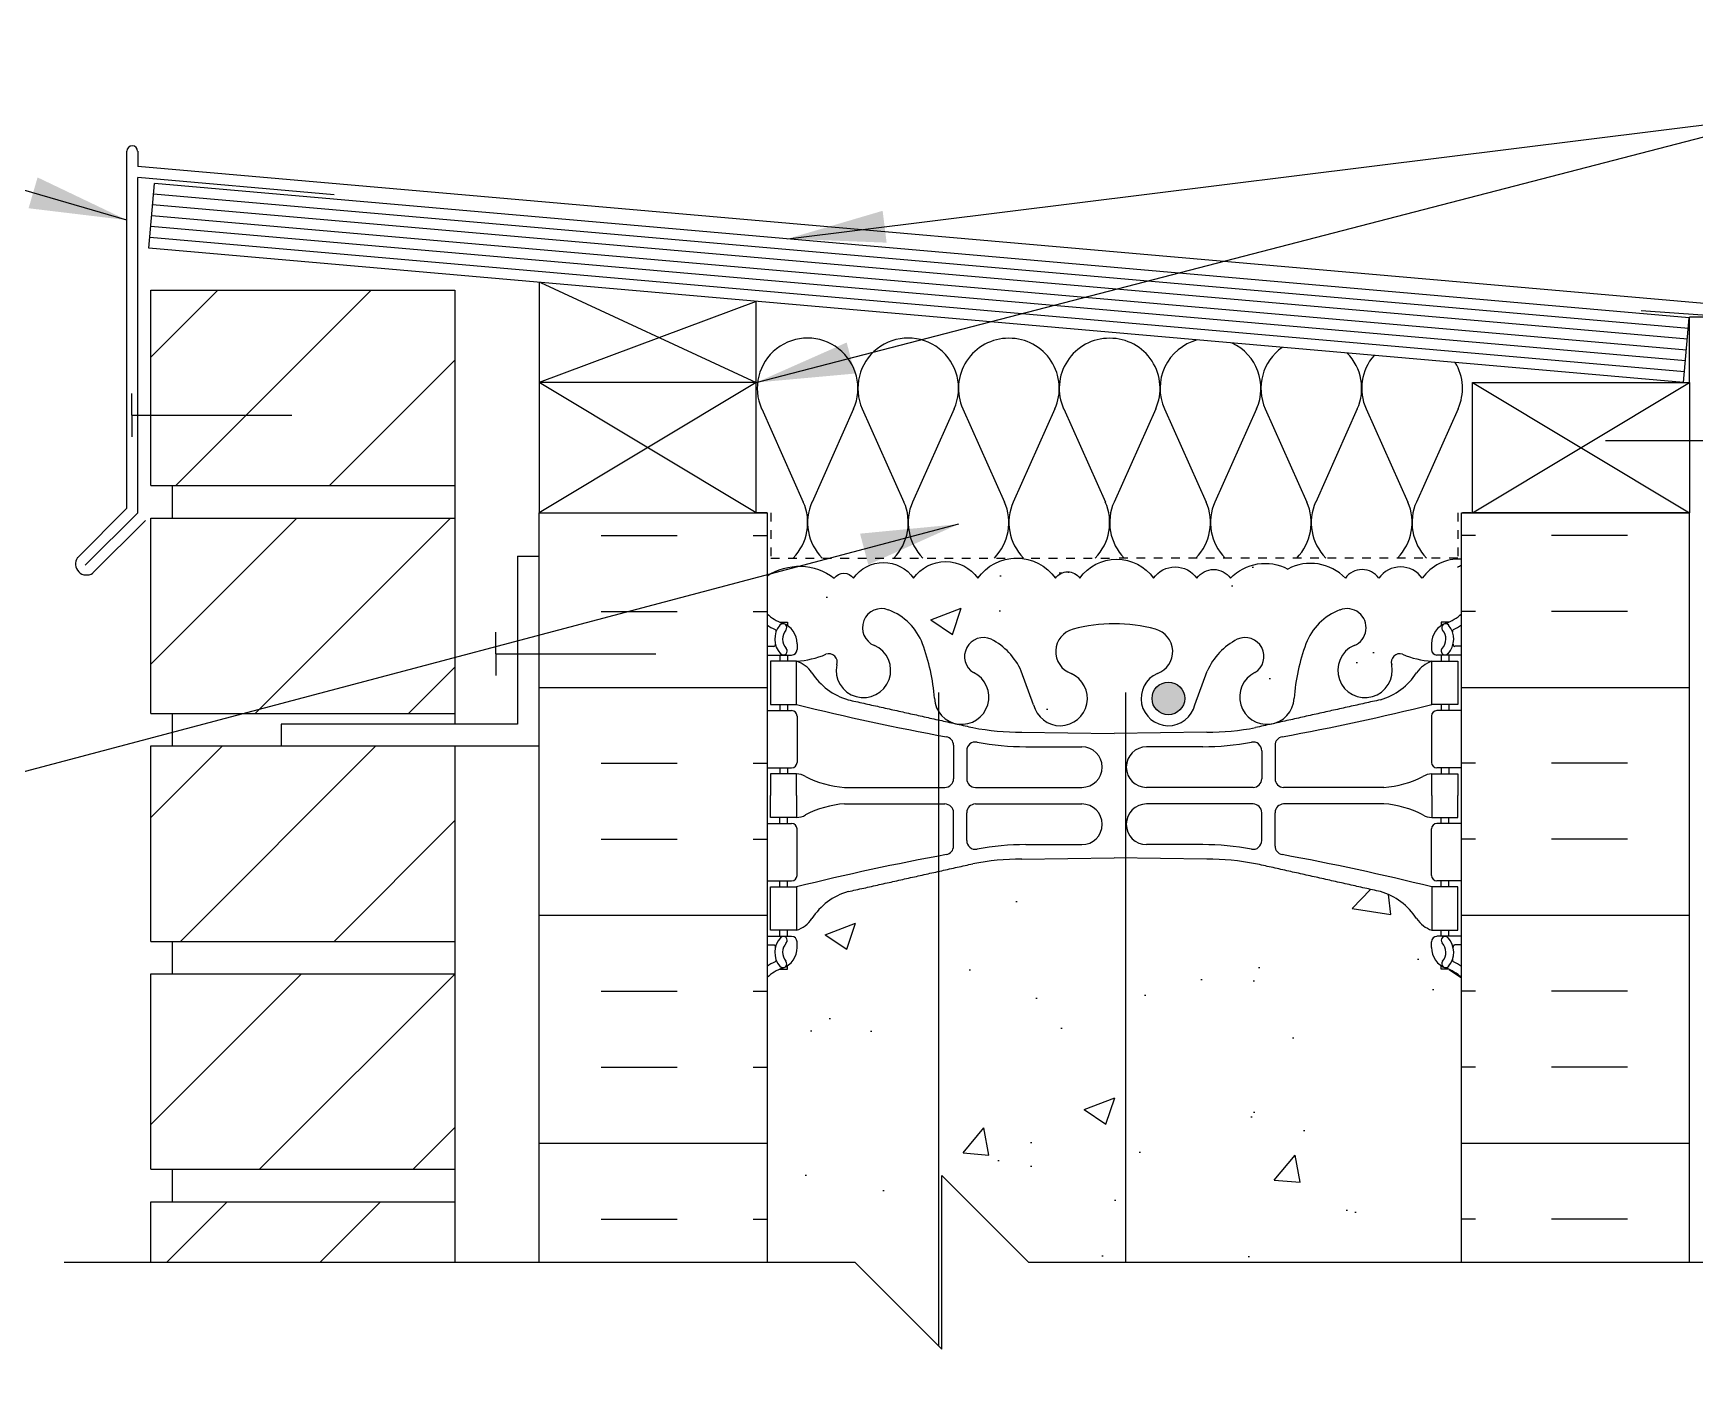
# Model space of a CAD drawing. Header units: inches. Extents: x 108 to 207.1, y 111.8 to 190.
# Drawn here: x 168.39 to 187.54, y 174.24 to 189.64 of the extents above; entities that cross this region are included whole.
import ezdxf

# ---------------------------------------------------------------- set-up
doc = ezdxf.new("R2010")
doc.units = ezdxf.units.IN
doc.header["$LTSCALE"] = 0.5
doc.header["$MEASUREMENT"] = 0
doc.linetypes.add('DASHED2', pattern=[0.375, 0.25, -0.125])
for name, color, linetype in [('HATCH', 12, 'Continuous'), ('line25', 2, 'Continuous'), ('LINE3', 3, 'Continuous'), ('LINE50', 5, 'Continuous'), ('LINE9', 9, 'Continuous'), ('TEXT', 4, 'Continuous'), ('Web_Edge', 9, 'Continuous')]:
    doc.layers.add(name, color=color, linetype=linetype)
doc.styles.add('DIM', font='romans.shx', dxfattribs={"width": 0.7})
doc.dimstyles.new('ext_12', dxfattribs={"dimscale": 12, "dimtxt": 0.09375, "dimasz": 0.09375, "dimexe": 0.09375, "dimexo": 0.0625, "dimgap": 0.0625, "dimtad": 1, "dimdec": 1, "dimzin": 3, "dimdsep": 46, "dimlunit": 4, "dimtxsty": 'DIM', "dimcen": 0.09, "dimdle": 0.09375, "dimclrt": 4, "dimadec": 0, "dimazin": 0, "dimtfac": 1, "dimtdec": 1, "dimtmove": 2, "dimatfit": 3, "dimfxl": 1, "dimfrac": 2, "dimtolj": 1, "dimtzin": 0, "dimarcsym": 0})

msp = doc.modelspace()

# ---------------------------------------------------------------- hatches: boundary and pattern name
at = {"layer": 'HATCH'}
h = msp.add_hatch(dxfattribs=at)
h.set_pattern_fill('ANSI31', color=256, scale=10, style=0)
h.set_pattern_definition([(45, (171.9164, 175.7029), (-0.883883, 0.883883), [])])
h.paths.add_polyline_path([(173.25, 176.182), (169.75, 176.182), (169.75, 175.486), (173.25, 175.486)])
h.paths.add_polyline_path([(173.25, 178.807), (169.75, 178.807), (169.75, 176.557), (173.25, 176.557)])
h.paths.add_polyline_path([(173.25, 181.432), (171.25, 181.432), (169.75, 181.432), (169.75, 179.182), (173.25, 179.182)])
h.paths.add_polyline_path([(173.25, 184.057), (169.75, 184.057), (169.75, 181.807), (173.25, 181.807)])
h.paths.add_polyline_path([(173.25, 186.682), (169.75, 186.682), (169.75, 184.432), (173.25, 184.432)])
h.paths.add_polyline_path([(173.25, 138.8), (169.75, 138.8), (169.75, 136.927), (173.25, 136.927)])
h.paths.add_polyline_path([(173.251, 141.425), (169.75, 141.425), (169.75, 139.175), (173.25, 139.175)])
h.paths.add_polyline_path([(173.251, 144.05), (169.75, 144.05), (169.75, 141.8), (173.251, 141.8)])
h.paths.add_polyline_path([(173.252, 146.675), (171.212, 146.675), (169.75, 146.675), (169.75, 144.425), (173.251, 144.425)])
h.paths.add_polyline_path([(173.252, 149.3), (169.75, 149.3), (169.75, 147.05), (173.252, 147.05)])
h.paths.add_polyline_path([(173.253, 151.925), (169.75, 151.925), (169.75, 149.675), (173.252, 149.675)])
h.paths.add_polyline_path([(173.253, 154.55), (169.75, 154.55), (169.75, 152.3), (173.253, 152.3)])
h.paths.add_polyline_path([(173.254, 157.175), (169.75, 157.175), (169.75, 154.925), (173.253, 154.925)])
h.paths.add_polyline_path([(173.254, 159.8), (169.75, 159.8), (169.75, 157.55), (173.254, 157.55)])
h.paths.add_polyline_path([(173.255, 162.425), (169.75, 162.425), (169.75, 160.175), (173.254, 160.175)])
h.paths.add_polyline_path([(173.253, 165.05), (169.75, 165.05), (169.75, 162.8), (173.254, 162.8)])
h.paths.add_polyline_path([(173.252, 167.675), (169.75, 167.675), (169.75, 165.425), (173.253, 165.425)])
h.paths.add_polyline_path([(173.251, 170.3), (169.75, 170.3), (169.75, 168.05), (173.252, 168.05)])
h.paths.add_polyline_path([(173.25, 172.986), (169.75, 172.986), (169.75, 170.675), (173.251, 170.675)])
h = msp.add_hatch(dxfattribs=at)
h.set_pattern_fill('INSUL', color=256, scale=7, style=0)
h.set_pattern_definition([(0, (-2749.314, -230.0192), (0, 2.625), []), (0, (-2749.314, -229.1442), (0, 2.625), [0.875, -0.875]), (0, (-2749.314, -228.2692), (0, 2.625), [0.875, -0.875])])
h.paths.add_polyline_path([(176.848, 184.118), (174.223, 184.118), (174.223, 175.493), (176.848, 175.493)])
h = msp.add_hatch(dxfattribs=at)
h.set_pattern_fill('INSUL', color=256, scale=7, style=0)
h.set_pattern_definition([(180, (3111.0092, -230.0192), (0, 2.625), []), (180, (3111.0092, -229.1442), (0, 2.625), [0.875, -0.875]), (180, (3111.0092, -228.2692), (0, 2.625), [0.875, -0.875])])
h.paths.add_polyline_path([(187.473, 184.118), (184.848, 184.118), (184.848, 175.493), (187.473, 175.493)])
h = msp.add_hatch(dxfattribs=at)
h.set_pattern_fill('AR-CONC', color=256, scale=0.5)
h.set_pattern_definition([(50, (0, 0), (3.5863, -0.31376), [0.375, -4.125]), (355, (0, 0), (-0.693757, 3.76096), [0.3, -3.3]), (100.4514, (0.299, -0.026), (2.892544, 3.4472), [0.3187, -3.50571]), (46.1842, (0, 1), (5.33621, -0.8276), [0.5625, -6.1875]), (96.6356, (0.4447, 0.931), (4.67331, 4.87059), [0.47805, -5.25857]), (351.1842, (0, 1), (4.67331, 4.87059), [0.45, -4.95]), (21, (0.5, 0.75), (2.984535, -2.013094), [0.375, -4.125]), (326, (0.5, 0.75), (1.216577, 3.62575), [0.3, -3.3]), (71.4514, (0.7487, 0.5822), (4.20111, 1.612656), [0.3187, -3.50571]), (37.5, (0, 0), (0.060799, 1.664469), [0, -3.26, 0, -3.35, 0, -3.3125]), (7.5, (0, 0), (1.315348, 1.972059), [0, -1.91, 0, -3.185, 0, -1.2625]), (327.5, (-1.115, 0), (2.669112, -0.1127744), [0, -1.25, 0, -3.9, 0, -5.175]), (317.5, (-1.615, 0), (2.91593, 0.500525), [0, -1.625, 0, -2.59, 0, -3.675])])
edge = h.paths.add_edge_path()
edge.add_arc((184.502, 139.399), 0.5, 46.2109, 66.4218)
edge.add_line((184.702, 139.857), (184.612, 139.857))
edge.add_line((184.612, 139.857), (184.612, 139.898))
edge.add_arc((184.752, 140.106), 0.25, 180, 235.9442, ccw=False)
edge.add_line((184.502, 140.106), (184.502, 140.173))
edge.add_arc((184.564, 140.173), 0.0625, 90, 180, ccw=False)
edge.add_line((184.564, 140.236), (184.612, 140.236))
edge.add_line((184.612, 140.236), (184.612, 140.306))
edge.add_line((184.612, 140.306), (184.507, 140.306))
edge.add_arc((184.629, 140.648), 0.364, 212.0424, 250.3387, ccw=False)
edge.add_arc((183.706, 140.037), 0.743, 34.228, 73.8107)
edge.add_spline(control_points=[(183.913, 140.751), (182.476, 141.071)], knot_values=[0, 0, 1, 1], degree=1, periodic=0)
edge.add_arc((181.919, 138.14), 2.984, 79.2546, 90.0995)
edge.add_line((181.914, 141.124), (180.848, 141.14))
edge.add_line((180.848, 141.14), (179.781, 141.124))
edge.add_arc((179.776, 138.14), 2.984, 89.9005, 100.7454)
edge.add_spline(control_points=[(179.219, 141.071), (177.782, 140.751)], knot_values=[0, 0, 1, 1], degree=1, periodic=0)
edge.add_arc((177.989, 140.037), 0.743, 106.1893, 145.772)
edge.add_arc((177.066, 140.648), 0.364, 289.6613, 327.9576, ccw=False)
edge.add_line((177.189, 140.306), (177.084, 140.306))
edge.add_line((177.084, 140.306), (177.084, 140.236))
edge.add_line((177.084, 140.236), (177.131, 140.236))
edge.add_arc((177.131, 140.173), 0.0625, 0, 90, ccw=False)
edge.add_line((177.194, 140.173), (177.194, 140.106))
edge.add_arc((176.944, 140.106), 0.25, 304.0558, 360, ccw=False)
edge.add_line((177.084, 139.898), (177.084, 139.857))
edge.add_line((177.084, 139.857), (176.994, 139.857))
edge.add_arc((177.194, 139.399), 0.5, 113.5782, 133.7891)
edge.add_line((176.848, 139.759), (176.848, 136.927))
edge.add_line((176.848, 136.927), (178.435, 136.927))
edge.add_line((178.435, 136.927), (179.435, 137.927))
edge.add_line((179.435, 137.927), (179.435, 136.927))
edge.add_line((179.435, 136.927), (179.435, 135.927))
edge.add_line((179.435, 135.927), (180.435, 136.927))
edge.add_line((180.435, 136.927), (184.848, 136.927))
edge.add_line((184.848, 136.927), (184.848, 139.759))
h.paths.add_polyline_path([(184.848, 145.986), (184.848, 146.746), (184.769, 146.504, -0.725737), (184.663, 146.485), (184.614, 146.635), (184.488, 146.635, -0.414214), (184.438, 146.685), (184.438, 146.715), (184.338, 146.715), (184.338, 148.316, -0.380392), (184.045, 148.612, 2.087231), (183.611, 148.387, -1), (183.447, 147.978, -0.21345), (183.055, 148.367, -0.069923), (182.918, 149.011, 1.629604), (182.447, 148.71, -1.059167), (182.241, 148.328, -0.16372), (181.919, 148.682), (181.776, 149.069, 1.612474), (181.345, 148.709, -0.734872), (181.322, 148.198, -0.068475), (180.848, 148.136, -0.068475), (180.373, 148.198, -0.734872), (180.35, 148.709, 1.612474), (179.919, 149.069), (179.776, 148.682, -0.16372), (179.454, 148.328, -1.059167), (179.248, 148.71, 1.629604), (178.777, 149.011, -0.069923), (178.64, 148.367, -0.21345), (178.248, 147.978, -1), (178.084, 148.387, 2.087231), (177.651, 148.612, -0.380397), (177.358, 148.316), (177.358, 146.715), (177.258, 146.715), (177.258, 146.685, -0.414214), (177.208, 146.635), (177.081, 146.635), (177.039, 146.504, -0.725737), (176.933, 146.485), (176.848, 146.746), (176.848, 145.986), (176.848, 143.952, 0.088416), (176.994, 143.854), (177.084, 143.854), (177.084, 143.813, -0.249069), (177.194, 143.606), (177.194, 143.538, -0.414214), (177.131, 143.476), (177.084, 143.476), (177.084, 143.406), (177.189, 143.406, 0.085348), (177.518, 143.481, -0.669601), (177.651, 143.361, 2.087231), (178.084, 143.586, -1), (178.248, 143.994, -0.21345), (178.64, 143.605, -0.069923), (178.777, 142.961, 1.629604), (179.248, 143.262, -1.059167), (179.454, 143.644, -0.16372), (179.776, 143.29), (179.919, 142.903, 1.612474), (180.35, 143.263, -0.734872), (180.373, 143.774, -0.068475), (180.848, 143.836, -0.068475), (181.322, 143.774, -0.734872), (181.345, 143.263, 1.612474), (181.776, 142.903), (181.919, 143.29, -0.16372), (182.241, 143.644, -1.059167), (182.447, 143.262, 1.629604), (182.918, 142.961, -0.069923), (183.055, 143.605, -0.21345), (183.447, 143.994, -1), (183.611, 143.586, 2.087231), (184.045, 143.361, -0.669601), (184.177, 143.481, 0.085348), (184.507, 143.406), (184.612, 143.406), (184.612, 143.476), (184.564, 143.476, -0.414214), (184.502, 143.538), (184.502, 143.606, -0.249069), (184.612, 143.813), (184.612, 143.854), (184.702, 143.854, 0.088416), (184.848, 143.952)])
h.paths.add_polyline_path([(180.771, 150.713, 0.225652), (180.396, 151.088), (177.733, 151.088, 0.225652), (177.358, 150.713), (177.358, 149.872, 0.225652), (177.733, 149.497), (180.396, 149.497, 0.225652), (180.771, 149.872)])
h.paths.add_polyline_path([(180.771, 152.494, 0.225652), (180.396, 152.869), (177.733, 152.869, 0.225652), (177.358, 152.494), (177.358, 151.654, 0.225652), (177.733, 151.279), (180.396, 151.279, 0.225652), (180.771, 151.654)])
h.paths.add_polyline_path([(184.338, 152.494, 0.225652), (183.963, 152.869), (181.299, 152.869, 0.225652), (180.924, 152.494), (180.924, 151.654, 0.225652), (181.299, 151.279), (183.963, 151.279, 0.225652), (184.338, 151.654)])
h.paths.add_polyline_path([(184.338, 149.872), (184.338, 150.713, 0.225652), (183.963, 151.088), (181.299, 151.088, 0.225652), (180.924, 150.713), (180.924, 149.872, 0.225652), (181.299, 149.497), (183.963, 149.497, 0.225652)])
h.paths.add_polyline_path([(184.338, 154.674), (184.218, 154.874), (184.218, 154.986), (184.848, 154.986), (184.848, 155.264, 0.139223), (184.799, 155.225, 0.520567), (184.572, 155.225, 0.507124), (184.353, 155.225, 0.592026), (184.227, 155.225, 0.520567), (184.024, 155.225, 0.520567), (183.817, 155.225, 0.520567), (183.679, 155.225, 0.520567), (183.54, 155.225, 0.520567), (183.142, 155.225, 0.520567), (182.982, 155.225, 0.520567), (182.761, 155.225, 0.520567), (182.48, 155.225, 0.520567), (182.294, 155.225, 0.520567), (182.066, 155.225, 0.507124), (181.848, 155.225, 0.507124), (181.629, 155.225, 0.520567), (181.402, 155.225, 0.520567), (181.215, 155.225, 0.520567), (180.934, 155.225, 0.520567), (180.713, 155.225, 0.520567), (180.553, 155.225, 0.520567), (180.155, 155.225, 0.520567), (180.016, 155.225, 0.520567), (179.878, 155.225, 0.520567), (179.671, 155.225, 0.520567), (179.468, 155.225, 0.498871), (179.348, 155.239, 0.507124), (179.129, 155.239, 0.520567), (178.902, 155.239, 0.520567), (178.715, 155.239, 0.520567), (178.434, 155.239, 0.520567), (178.213, 155.239, 0.520567), (178.053, 155.239, 0.520567), (177.655, 155.239, 0.520567), (177.516, 155.239, 0.520567), (177.378, 155.239, 0.520567), (177.171, 155.239, 0.520567), (176.968, 155.239, 0.498871), (176.848, 155.253), (176.848, 154.986), (177.478, 154.986), (177.478, 154.874), (177.358, 154.674), (177.358, 153.205, 0.268156), (177.519, 153.057), (184.176, 153.057, 0.268138), (184.338, 153.205)])
h.paths.add_polyline_path([(184.962, 158.205), (185.087, 159.992, 0.932515), (185.139, 160.738), (185.331, 163.486), (177.417, 163.486, 0.366745), (177.173, 163.275), (177.173, 162.291), (177.213, 162.291), (177.213, 161.091), (176.848, 161.091), (176.848, 160.341), (177.213, 160.341), (177.213, 159.141), (176.848, 159.141), (176.848, 158.391), (177.213, 158.391), (177.213, 157.191), (176.848, 157.191), (176.848, 156.441), (177.213, 156.441), (177.213, 155.361), (176.848, 155.361), (176.848, 155.253, -0.498871), (176.968, 155.239, -0.520567), (177.171, 155.239, -0.520567), (177.378, 155.239, -0.520567), (177.516, 155.239, -0.520567), (177.655, 155.239, -0.520567), (178.053, 155.239, -0.520567), (178.213, 155.239, -0.520567), (178.434, 155.239, -0.520567), (178.715, 155.239, -0.520567), (178.902, 155.239, -0.520567), (179.129, 155.239, -0.507124), (179.348, 155.239, -0.498871), (179.468, 155.225, -0.520567), (179.671, 155.225, -0.520567), (179.878, 155.225, -0.520567), (180.016, 155.225, -0.520567), (180.155, 155.225, -0.520567), (180.553, 155.225, -0.520567), (180.713, 155.225, -0.520567), (180.934, 155.225, -0.520567), (181.215, 155.225, -0.520567), (181.402, 155.225, -0.520567), (181.629, 155.225, -0.507124), (181.848, 155.225, -0.507124), (182.066, 155.225, -0.520567), (182.294, 155.225, -0.520567), (182.48, 155.225, -0.520567), (182.761, 155.225, -0.520567), (182.982, 155.225, -0.520567), (183.142, 155.225, -0.520567), (183.54, 155.225, -0.520567), (183.679, 155.225, -0.520567), (183.817, 155.225, -0.520567), (184.024, 155.225, -0.520567), (184.227, 155.225, -0.592026), (184.353, 155.225, -0.507124), (184.572, 155.225, -0.520567), (184.799, 155.225, -0.139223), (184.848, 155.264), (184.848, 155.486), (184.798, 155.486, -1), (184.798, 155.861)])
h.paths.add_polyline_path([(188.637, 161.986), (188.637, 163.486), (186.346, 163.486), (186.346, 163.088), (186.253, 162.901), (186.159, 163.088), (186.159, 163.486), (185.331, 163.486), (185.139, 160.738, -0.932515), (185.087, 159.992), (184.962, 158.205), (186.407, 158.357, -0.559194)])
h.paths.add_polyline_path([(188.637, 161.986, 0.559194), (186.407, 158.357, 1.788289)])
h.paths.add_polyline_path([(184.848, 166.021, 0.088416), (184.702, 166.118), (184.612, 166.118), (184.612, 166.16, -0.249069), (184.502, 166.367), (184.502, 166.434, -0.414214), (184.564, 166.497), (184.612, 166.497), (184.612, 166.567), (184.507, 166.567, 0.085348), (184.177, 166.491, -0.669601), (184.045, 166.612, 2.087231), (183.611, 166.387, -1), (183.447, 165.978, -0.21345), (183.055, 166.367, -0.069923), (182.918, 167.011, 1.702394), (182.468, 166.699, -0.940793), (182.265, 166.315, -0.173075), (181.919, 166.682), (181.776, 167.069, 1.612474), (181.345, 166.709, -0.734872), (181.322, 166.198, -0.068475), (180.848, 166.136, -0.068475), (180.373, 166.198, -0.734872), (180.35, 166.709, 1.612474), (179.919, 167.069), (179.776, 166.682, -0.173075), (179.43, 166.315, -0.940793), (179.227, 166.699, 1.702394), (178.777, 167.011, -0.069923), (178.64, 166.367, -0.21345), (178.248, 165.978, -1), (178.084, 166.387, 2.087231), (177.651, 166.612, -0.669601), (177.518, 166.491, 0.085348), (177.189, 166.567), (177.084, 166.567), (177.084, 166.497), (177.131, 166.497, -0.414214), (177.194, 166.434), (177.194, 166.367, -0.249069), (177.084, 166.16), (177.084, 166.118), (176.994, 166.118, 0.088416), (176.848, 166.021), (176.848, 163.986), (176.848, 162.291), (176.924, 162.291), (176.924, 163.293, -0.379483), (177.415, 163.736), (185.535, 163.736), (185.535, 163.986), (184.848, 163.986)])
edge = h.paths.add_edge_path()
edge.add_arc((184.752, 169.867), 0.25, 124.0558, 180, ccw=False)
edge.add_line((184.612, 170.074), (184.612, 170.116))
edge.add_line((184.612, 170.116), (184.702, 170.116))
edge.add_arc((184.502, 170.574), 0.5, 293.5782, 313.7891)
edge.add_line((184.848, 170.213), (184.848, 172.986))
edge.add_line((184.848, 172.986), (179.861, 172.986))
edge.add_line((179.861, 172.986), (178.861, 173.986))
edge.add_line((178.861, 173.986), (178.861, 171.986))
edge.add_line((178.861, 171.986), (177.861, 172.986))
edge.add_line((177.861, 172.986), (176.848, 172.986))
edge.add_line((176.848, 172.986), (176.848, 170.213))
edge.add_arc((177.194, 170.574), 0.5, 226.2109, 246.4218)
edge.add_line((176.994, 170.116), (177.084, 170.116))
edge.add_line((177.084, 170.116), (177.084, 170.074))
edge.add_arc((176.944, 169.867), 0.25, 0, 55.9442, ccw=False)
edge.add_line((177.194, 169.867), (177.194, 169.799))
edge.add_arc((177.131, 169.799), 0.0625, -90, 0, ccw=False)
edge.add_line((177.131, 169.737), (177.084, 169.737))
edge.add_line((177.084, 169.737), (177.084, 169.667))
edge.add_line((177.084, 169.667), (177.189, 169.667))
edge.add_arc((177.066, 169.324), 0.364, 34.9775, 70.3387, ccw=False)
edge.add_arc((177.989, 169.935), 0.743, 212.7919, 253.8107)
edge.add_spline(control_points=[(177.782, 169.221), (179.219, 168.901)], knot_values=[0, 0, 1, 1], degree=1, periodic=0)
edge.add_arc((179.776, 171.833), 2.984, 259.2546, 270.0995)
edge.add_line((179.781, 168.849), (180.848, 168.833))
edge.add_line((180.848, 168.833), (181.914, 168.849))
edge.add_arc((181.919, 171.833), 2.984, 269.9005, 280.7454)
edge.add_spline(control_points=[(182.476, 168.901), (183.913, 169.221)], knot_values=[0, 0, 1, 1], degree=1, periodic=0)
edge.add_arc((183.706, 169.935), 0.743, 286.1893, 327.2081)
edge.add_arc((184.629, 169.324), 0.364, 109.6613, 145.0225, ccw=False)
edge.add_line((184.507, 169.667), (184.612, 169.667))
edge.add_line((184.612, 169.667), (184.612, 169.737))
edge.add_line((184.612, 169.737), (184.564, 169.737))
edge.add_arc((184.564, 169.799), 0.0625, 180, 270, ccw=False)
edge.add_line((184.502, 169.799), (184.502, 169.867))
edge = h.paths.add_edge_path()
edge.add_arc((184.502, 178.403), 0.5, 46.2109, 66.4218)
edge.add_line((184.702, 178.861), (184.612, 178.861))
edge.add_line((184.612, 178.861), (184.612, 178.903))
edge.add_arc((184.752, 179.11), 0.25, 180, 235.9442, ccw=False)
edge.add_line((184.502, 179.11), (184.502, 179.177))
edge.add_arc((184.564, 179.177), 0.0625, 90, 180, ccw=False)
edge.add_line((184.564, 179.24), (184.612, 179.24))
edge.add_line((184.612, 179.24), (184.612, 179.31))
edge.add_line((184.612, 179.31), (184.507, 179.31))
edge.add_arc((184.629, 179.652), 0.364, 214.9775, 250.3387, ccw=False)
edge.add_arc((183.706, 179.041), 0.743, 32.7919, 73.8107)
edge.add_spline(control_points=[(183.913, 179.755), (182.476, 180.076)], knot_values=[0, 0, 1, 1], degree=1, periodic=0)
edge.add_arc((181.919, 177.144), 2.984, 79.2546, 90.0995)
edge.add_line((181.914, 180.128), (180.848, 180.144))
edge.add_line((180.848, 180.144), (179.781, 180.128))
edge.add_arc((179.776, 177.144), 2.984, 89.9005, 100.7454)
edge.add_spline(control_points=[(179.219, 180.076), (177.782, 179.755)], knot_values=[0, 0, 1, 1], degree=1, periodic=0)
edge.add_arc((177.989, 179.041), 0.743, 106.1893, 147.2081)
edge.add_arc((177.066, 179.652), 0.364, 289.6613, 325.0225, ccw=False)
edge.add_line((177.189, 179.31), (177.084, 179.31))
edge.add_line((177.084, 179.31), (177.084, 179.24))
edge.add_line((177.084, 179.24), (177.131, 179.24))
edge.add_arc((177.131, 179.177), 0.0625, 0, 90, ccw=False)
edge.add_line((177.194, 179.177), (177.194, 179.11))
edge.add_arc((176.944, 179.11), 0.25, 304.0558, 360, ccw=False)
edge.add_line((177.084, 178.903), (177.084, 178.861))
edge.add_line((177.084, 178.861), (176.994, 178.861))
edge.add_arc((177.194, 178.403), 0.5, 113.5782, 133.7891)
edge.add_line((176.848, 178.764), (176.848, 175.486))
edge.add_line((176.848, 175.486), (177.861, 175.486))
edge.add_line((177.861, 175.486), (178.861, 174.486))
edge.add_line((178.861, 174.486), (178.861, 176.486))
edge.add_line((178.861, 176.486), (179.861, 175.486))
edge.add_line((179.861, 175.486), (184.848, 175.486))
edge.add_line((184.848, 175.486), (184.848, 178.764))
h.paths.add_polyline_path([(180.848, 182.84, -0.068475), (181.322, 182.778, -0.734872), (181.345, 182.267, 1.612474), (181.776, 181.908), (181.919, 182.294, -0.173075), (182.265, 182.661, -0.940793), (182.468, 182.278, 1.702394), (182.918, 181.965, -0.069923), (183.055, 182.609, -0.21345), (183.447, 182.998, -1), (183.611, 182.59, 2.087231), (184.045, 182.365, -0.669601), (184.177, 182.485, 0.085348), (184.507, 182.41), (184.612, 182.41), (184.612, 182.48), (184.564, 182.48, -0.414214), (184.502, 182.542), (184.502, 182.61, -0.249069), (184.612, 182.817), (184.612, 182.859), (184.702, 182.859, 0.088416), (184.848, 182.956), (184.848, 183.584, 0.259173), (184.396, 183.364, 0.520567), (183.896, 183.364, 0.520567), (183.51, 183.364, 0.336749), (182.848, 183.47, 0.336749), (182.186, 183.364, 0.520567), (181.799, 183.364, 0.520567), (181.299, 183.364, 0.520567), (180.452, 183.364, 0.520567), (180.17, 183.364, 0.520567), (179.276, 183.364, 0.520567), (178.536, 183.364, 0.520567), (177.843, 183.364, 0.520567), (177.623, 183.364, 0.321585), (176.848, 183.39), (176.848, 182.956, 0.088416), (176.994, 182.859), (177.084, 182.859), (177.084, 182.817, -0.249069), (177.194, 182.61), (177.194, 182.542, -0.414214), (177.131, 182.48), (177.084, 182.48), (177.084, 182.41), (177.189, 182.41, 0.085348), (177.518, 182.485, -0.669601), (177.651, 182.365, 2.087231), (178.084, 182.59, -1), (178.248, 182.998, -0.21345), (178.64, 182.609, -0.069923), (178.777, 181.965, 1.702394), (179.227, 182.278, -0.940793), (179.43, 182.661, -0.173075), (179.776, 182.294), (179.919, 181.908, 1.612474), (180.35, 182.267, -0.734872), (180.373, 182.778, -0.068475)])
at = {"layer": 'LINE3'}
h = msp.add_hatch(color=256, dxfattribs=at)
h.paths.add_polyline_path([(181.656, 182.015, 0.831395), (181.287, 182.015)])
h.paths.add_polyline_path([(181.659, 181.98, 0.045935), (181.656, 182.015), (181.287, 182.015, 0.045935), (181.284, 181.98, 1)])

# ---------------------------------------------------------------- linework, layer by layer
at = {"layer": 'HATCH'}
for p, q in [((169.473, 184.17), (169.473, 188.282)), ((169.598, 188.282), (169.598, 188.105)), ((188.564, 186.446), (169.598, 188.105)), ((169.598, 184.118), (169.598, 187.98)), ((171.863, 187.781), (169.598, 187.98)), ((187.461, 186.241), (169.781, 187.788)), ((187.45, 186.116), (169.77, 187.663)), ((187.429, 185.867), (169.748, 187.414)), ((187.44, 185.992), (169.759, 187.539)), ((187.418, 185.743), (169.737, 187.29)), ((174.238, 186.77), (176.723, 185.618)), ((176.723, 186.553), (174.223, 185.618)), ((188.223, 186.352), (186.916, 186.444)), ((176.723, 184.118), (174.223, 185.618)), ((176.723, 185.618), (174.223, 184.118)), ((184.973, 184.118), (187.473, 185.618)), ((184.973, 185.618), (187.473, 184.118)), ((176.786, 185.315), (177.265, 184.242)), ((177.845, 185.315), (177.366, 184.241)), ((177.945, 185.315), (178.424, 184.242)), ((179.004, 185.315), (178.525, 184.241)), ((179.104, 185.315), (179.583, 184.242)), ((180.164, 185.315), (179.684, 184.242)), ((180.265, 185.315), (180.745, 184.242)), ((181.325, 185.315), (180.845, 184.242)), ((181.426, 185.315), (181.906, 184.242)), ((182.486, 185.315), (182.007, 184.242)), ((182.587, 185.315), (183.067, 184.242)), ((183.647, 185.315), (183.168, 184.242)), ((183.749, 185.315), (184.228, 184.242)), ((184.808, 185.315), (184.329, 184.242)), ((169.473, 184.17), (168.904, 183.601)), ((169.598, 184.118), (168.992, 183.513)), ((169.686, 184.03), (169.081, 183.425))]:
    msp.add_line(p, q, dxfattribs=at)
at = {"layer": 'HATCH', "color": 6, "linetype": 'DASHED2', "ltscale": 0.5}
for points in [[(175.535, 184.118), (176.892, 184.118), (176.892, 183.597), (180.848, 183.597)], [(186.16, 184.118), (184.804, 184.118), (184.804, 183.597), (180.848, 183.597)]]:
    msp.add_lwpolyline(points, dxfattribs=at)
at = {"layer": 'HATCH'}
for points in [[(176.848, 183.39, -0.321585), (177.623, 183.364, -0.520567), (177.843, 183.364, -0.520567), (178.536, 183.364, -0.520567), (179.276, 183.364, -0.520567), (180.17, 183.364, -0.520567), (180.452, 183.364, -0.520567), (181.299, 183.364, -0.520567), (181.799, 183.364, -0.520567), (182.186, 183.364, -0.336749), (182.848, 183.47)], [(184.848, 183.584, 0.259173), (184.396, 183.364, 0.520567), (183.896, 183.364, 0.520567), (183.51, 183.364, 0.336749), (182.848, 183.47)]]:
    msp.add_lwpolyline(points, format="xyb", dxfattribs=at)
for centre, radius, start, end in [((169.535, 188.282), 0.0625, 0, 180), ((177.315, 185.551), 0.58, 335.9664, 204.0694), ((178.474, 185.551), 0.58, 335.9664, 204.0694), ((179.63, 185.551), 0.577, 89.6769, 204.2169), ((179.638, 185.551), 0.577, 335.7834, 90.4023), ((180.791, 185.551), 0.577, 89.5977, 204.2166), ((180.799, 185.551), 0.577, 335.7831, 90.3231), ((181.952, 185.551), 0.577, 105.0351, 204.2166), ((181.96, 185.551), 0.577, 335.7831, 64.7825), ((183.114, 185.551), 0.577, 125.1758, 204.2166), ((183.121, 185.551), 0.577, 335.7831, 44.7269), ((184.275, 185.551), 0.577, 138.9384, 204.2166), ((184.282, 185.551), 0.577, 335.7831, 30.9838), ((176.736, 184.005), 0.58, 315.3149, 24.0694), ((177.895, 184.005), 0.58, 155.9664, 224.6851), ((177.895, 184.005), 0.58, 315.3149, 24.0694), ((179.054, 184.005), 0.58, 155.9664, 224.6851), ((179.054, 184.005), 0.58, 315.3149, 24.0694), ((180.214, 184.005), 0.58, 155.9306, 224.6851), ((180.215, 184.005), 0.58, 315.3149, 24.0694), ((181.375, 184.005), 0.58, 155.9306, 224.6851), ((181.376, 184.005), 0.58, 315.3149, 24.0694), ((182.536, 184.005), 0.58, 155.9306, 224.6851), ((182.537, 184.005), 0.58, 315.3149, 24.0694), ((183.697, 184.005), 0.58, 155.9306, 224.6851), ((183.699, 184.005), 0.58, 315.3149, 24.0694), ((184.858, 184.005), 0.58, 155.9306, 224.6851), ((169.008, 183.528), 0.127, 144.7902, 305.2098), ((177.895, 184.005), 0.58, 269.9771, 270), ((177.895, 184.005), 0.58, 270, 270.0458), ((180.213, 184.005), 0.58, 270, 273.6965), ((180.215, 184.005), 0.58, 280.1122, 281.3565), ((184.532, 184.005), 0.58, 297.6798, 302.977)]:
    msp.add_arc(centre, radius, start, end, dxfattribs=at)
at = {"layer": 'line25'}
for p, q in [((169.726, 187.165), (169.792, 187.912)), ((187.472, 186.365), (169.792, 187.912)), ((187.407, 185.618), (169.726, 187.165)), ((169.75, 184.432), (169.75, 186.682)), ((169.75, 186.682), (173.25, 186.682)), ((173.25, 186.682), (173.25, 181.682)), ((174.223, 186.772), (174.223, 184.118)), ((176.723, 184.118), (176.723, 186.553)), ((187.407, 185.618), (187.472, 186.365)), ((187.473, 185.618), (187.473, 186.37)), ((187.973, 186.37), (187.473, 186.37)), ((176.723, 185.618), (174.223, 185.618)), ((169.75, 184.432), (173.25, 184.432)), ((170, 184.057), (170, 184.432)), ((170, 184.057), (170, 184.432)), ((169.75, 181.807), (169.75, 184.057)), ((169.75, 184.057), (173.25, 184.057)), ((174.223, 184.118), (176.723, 184.118)), ((176.848, 184.118), (176.723, 184.118)), ((176.848, 184.118), (176.848, 175.493)), ((184.848, 184.118), (184.973, 184.118)), ((184.848, 175.493), (184.848, 184.118)), ((169.75, 181.807), (173.25, 181.807)), ((170, 181.432), (170, 181.807)), ((169.75, 179.182), (169.75, 181.432)), ((169.75, 181.432), (173.25, 181.432)), ((173.25, 181.432), (173.25, 175.486)), ((169.75, 179.182), (173.25, 179.182)), ((170, 178.807), (170, 179.182)), ((169.75, 176.557), (169.75, 178.807)), ((169.75, 178.807), (173.25, 178.807)), ((169.75, 176.557), (173.25, 176.557)), ((170, 176.182), (170, 176.557)), ((169.75, 175.486), (169.75, 176.182)), ((169.75, 176.182), (173.25, 176.182))]:
    msp.add_line(p, q, dxfattribs=at)
msp.add_lwpolyline([(187.473, 185.618), (187.473, 184.118), (184.973, 184.118), (184.973, 185.618)], close=True, dxfattribs=at)
at = {"layer": 'LINE3'}
for p, q in [((178.824, 182.049), (178.824, 174.523)), ((180.976, 182.049), (180.976, 175.486))]:
    msp.add_line(p, q, dxfattribs=at)
msp.add_circle((181.471, 181.98), 0.188, dxfattribs=at)
at = {"layer": 'LINE50'}
for p, q in [((174.223, 184.118), (176.848, 184.118)), ((174.223, 175.493), (174.223, 184.118)), ((184.848, 184.118), (187.473, 184.118)), ((187.473, 175.493), (187.473, 184.118))]:
    msp.add_line(p, q, dxfattribs=at)
at = {"layer": 'LINE9'}
for p, q in [((169.529, 185.243), (169.529, 185.493)), ((169.529, 185.243), (171.375, 185.243)), ((169.529, 185.243), (169.529, 184.993)), ((188.351, 184.948), (186.505, 184.948)), ((173.973, 183.618), (173.973, 181.682)), ((173.973, 183.618), (174.223, 183.618)), ((173.723, 182.493), (173.723, 182.743)), ((173.723, 182.493), (175.568, 182.493)), ((173.723, 182.493), (173.723, 182.243)), ((173.973, 181.682), (171.25, 181.682)), ((171.25, 181.682), (171.25, 181.432)), ((171.25, 181.432), (174.223, 181.432)), ((178.861, 174.486), (178.861, 176.486)), ((179.861, 175.486), (178.861, 176.486)), ((168.75, 175.486), (177.861, 175.486)), ((177.861, 175.486), (178.861, 174.486)), ((179.861, 175.486), (188.973, 175.486))]:
    msp.add_line(p, q, dxfattribs=at)
at = {"layer": 'Web_Edge'}
for p, q in [((176.994, 182.859), (177.084, 182.859)), ((177.084, 182.859), (177.084, 182.817)), ((184.702, 182.859), (184.612, 182.859)), ((184.612, 182.859), (184.612, 182.817)), ((177.194, 182.61), (177.194, 182.542)), ((184.502, 182.61), (184.502, 182.542)), ((176.848, 182.58), (176.925, 182.58)), ((176.848, 182.48), (177.131, 182.48)), ((176.994, 182.48), (176.994, 182.41)), ((177.084, 182.48), (177.084, 182.41)), ((184.848, 182.48), (184.564, 182.48)), ((184.612, 182.48), (184.612, 182.41)), ((184.702, 182.48), (184.702, 182.41)), ((184.848, 182.58), (184.77, 182.58)), ((179.919, 181.908), (179.776, 182.294)), ((181.776, 181.908), (181.919, 182.294)), ((176.848, 181.84), (177.131, 181.84)), ((176.994, 181.91), (176.994, 181.84)), ((177.084, 181.91), (177.084, 181.84)), ((184.848, 181.84), (184.564, 181.84)), ((184.612, 181.91), (184.612, 181.84)), ((184.702, 181.91), (184.702, 181.84)), ((177.194, 181.777), (177.194, 181.242)), ((184.502, 181.777), (184.502, 181.242)), ((179.781, 181.592), (180.848, 181.576)), ((181.914, 181.592), (180.848, 181.576)), ((178.996, 181.44), (178.996, 181.055)), ((179.148, 181.378), (179.148, 181.055)), ((179.828, 181.424), (180.475, 181.424)), ((181.867, 181.424), (181.22, 181.424)), ((182.547, 181.378), (182.547, 181.055)), ((182.7, 181.44), (182.7, 181.055)), ((176.848, 181.18), (177.131, 181.18)), ((176.994, 181.18), (176.994, 181.11)), ((177.084, 181.18), (177.084, 181.11)), ((184.848, 181.18), (184.564, 181.18)), ((184.612, 181.18), (184.612, 181.11)), ((184.702, 181.18), (184.702, 181.11)), ((177.741, 180.954), (178.896, 180.955)), ((179.248, 180.955), (180.475, 180.955)), ((182.447, 180.955), (181.22, 180.955)), ((183.954, 180.954), (182.799, 180.955)), ((177.741, 180.765), (178.896, 180.764)), ((179.248, 180.764), (180.475, 180.764)), ((182.447, 180.764), (181.22, 180.764)), ((183.954, 180.765), (182.799, 180.764)), ((176.848, 180.54), (177.131, 180.54)), ((176.994, 180.54), (176.994, 180.61)), ((177.084, 180.54), (177.084, 180.61)), ((178.996, 180.28), (178.996, 180.664)), ((179.148, 180.342), (179.148, 180.664)), ((182.547, 180.342), (182.547, 180.664)), ((182.7, 180.28), (182.7, 180.664)), ((184.848, 180.54), (184.564, 180.54)), ((184.612, 180.54), (184.612, 180.61)), ((184.702, 180.54), (184.702, 180.61)), ((177.194, 179.942), (177.194, 180.477)), ((184.502, 179.942), (184.502, 180.477)), ((179.781, 180.128), (180.848, 180.144)), ((179.828, 180.296), (180.475, 180.296)), ((181.914, 180.128), (180.848, 180.144)), ((181.867, 180.296), (181.22, 180.296)), ((176.848, 179.88), (177.131, 179.88)), ((176.994, 179.81), (176.994, 179.88)), ((177.084, 179.81), (177.084, 179.88)), ((184.848, 179.88), (184.564, 179.88)), ((184.612, 179.81), (184.612, 179.88)), ((184.702, 179.81), (184.702, 179.88)), ((176.848, 179.24), (177.131, 179.24)), ((176.994, 179.24), (176.994, 179.31)), ((177.084, 179.24), (177.084, 179.31)), ((177.194, 179.11), (177.194, 179.177)), ((184.502, 179.11), (184.502, 179.177)), ((184.848, 179.24), (184.564, 179.24)), ((184.612, 179.24), (184.612, 179.31)), ((184.702, 179.24), (184.702, 179.31)), ((176.848, 179.14), (176.925, 179.14)), ((184.848, 179.14), (184.77, 179.14)), ((176.994, 178.861), (177.084, 178.861)), ((177.084, 178.861), (177.084, 178.903)), ((184.612, 178.861), (184.612, 178.903)), ((184.702, 178.861), (184.612, 178.861))]:
    msp.add_line(p, q, dxfattribs=at)
for points in [[(176.889, 181.91), (177.189, 181.91), (177.189, 182.41), (176.889, 182.41)], [(184.807, 181.91), (184.507, 181.91), (184.507, 182.41), (184.807, 182.41)], [(176.889, 179.81), (177.189, 179.81), (177.189, 179.31), (176.889, 179.31)], [(184.807, 179.81), (184.507, 179.81), (184.507, 179.31), (184.807, 179.31)]]:
    msp.add_lwpolyline(points, close=True, dxfattribs=at)
for points in [[(177.189, 180.86), (177.189, 181.11), (176.889, 181.11), (176.889, 180.86)], [(184.507, 180.86), (184.507, 181.11), (184.807, 181.11), (184.807, 180.86)], [(177.189, 180.86), (177.189, 180.61), (176.889, 180.61), (176.889, 180.86)], [(184.507, 180.86), (184.507, 180.61), (184.807, 180.61), (184.807, 180.86)]]:
    msp.add_lwpolyline(points, dxfattribs=at)
for centre, radius, start, end in [((178.166, 182.794), 0.22, 68.1963, 248.1963), ((178.009, 182.365), 0.677, 21.1239, 69.3197), ((183.686, 182.365), 0.677, 110.6803, 158.8761), ((183.529, 182.794), 0.22, 291.8037, 111.8037), ((177.194, 183.317), 0.5, 226.2109, 250.5288), ((177.194, 183.317), 0.6, 234.7832, 245.0748), ((177.187, 182.664), 0.25, 140.1145, 222.4609), ((177.03, 182.795), 0.045, 321.448, 139.1879), ((176.944, 182.61), 0.25, 0, 70.5288), ((180.836, 181.086), 1.754, 89.6229, 105.2918), ((180.859, 181.086), 1.754, 74.7082, 90.3771), ((184.752, 182.61), 0.25, 109.4712, 180), ((184.666, 182.795), 0.045, 40.8121, 218.552), ((184.502, 183.317), 0.5, 289.4712, 313.7891), ((184.508, 182.664), 0.25, 317.5391, 39.8855), ((184.502, 183.317), 0.6, 294.9252, 305.2168), ((176.926, 182.599), 0.0196, 269.4032, 15.4901), ((176.932, 182.754), 0.021, 343.464, 63.9957), ((177.187, 182.664), 0.16, 140.0001, 222.4609), ((176.418, 181.8), 2.365, 4.3895, 20.0015), ((179.34, 182.463), 0.217, 65.5264, 238.537), ((179.089, 181.993), 0.75, 23.6938, 62.9705), ((180.442, 182.519), 0.268, 104.7892, 250.0338), ((181.253, 182.519), 0.268, 289.9662, 75.2108), ((182.606, 181.993), 0.75, 117.0295, 156.3062), ((182.355, 182.463), 0.217, 301.463, 114.4736), ((185.277, 181.8), 2.365, 159.9985, 175.6105), ((184.508, 182.664), 0.16, 317.5391, 39.9999), ((184.764, 182.754), 0.021, 116.0043, 196.536), ((184.77, 182.599), 0.0196, 164.5099, 270.5968), ((177.036, 182.526), 0.045, 222.4609, 42.4609), ((177.131, 182.542), 0.0625, 270, 0), ((177.134, 183.405), 0.997, 273.1538, 293.1467), ((177.56, 182.398), 0.0968, 340.1551, 110.4331), ((177.958, 182.303), 0.314, 168.5886, 66.1916), ((183.737, 182.303), 0.314, 113.8084, 11.4114), ((184.136, 182.398), 0.0968, 69.5669, 199.8449), ((184.561, 183.405), 0.997, 246.8533, 266.8462), ((184.564, 182.542), 0.0625, 180, 270), ((184.659, 182.526), 0.045, 137.5391, 317.5391), ((177.066, 182.067), 0.364, 34.9775, 70.3387), ((177.989, 182.678), 0.743, 212.7919, 253.8107), ((179.089, 181.996), 0.314, 182.7357, 63.9348), ((180.224, 181.98), 0.314, 193.4146, 66.1916), ((181.471, 181.98), 0.314, 113.8084, 346.5854), ((182.606, 181.996), 0.314, 116.0652, 357.2643), ((183.706, 182.678), 0.743, 286.1893, 327.2081), ((184.629, 182.067), 0.364, 109.6613, 145.0225), ((177.131, 181.777), 0.0625, 0, 90), ((183.997, 209.33), 28.253, 256.0552, 259.6343), ((177.698, 209.33), 28.253, 280.3657, 283.9448), ((184.564, 181.777), 0.0625, 90, 180), ((178.896, 181.44), 0.1, 360, 79.6343), ((179.248, 181.378), 0.1, 79.2546, 180), ((179.776, 184.575), 2.984, 259.2546, 270.0995), ((179.823, 184.408), 2.984, 259.2546, 270.0995), ((181.872, 184.408), 2.984, 269.9005, 280.7454), ((181.919, 184.575), 2.984, 269.9005, 280.7454), ((182.447, 181.378), 0.1, 0, 100.7454), ((182.8, 181.44), 0.1, 100.3657, 180), ((180.475, 181.189), 0.234, 270, 90), ((181.22, 181.189), 0.234, 90, 270), ((177.131, 181.242), 0.0625, 270, 0), ((177.184, 180.891), 0.219, 60.4937, 88.92), ((177.826, 182.111), 1.16, 242.5844, 265.8032), ((183.869, 182.111), 1.16, 274.1968, 297.4156), ((184.511, 180.891), 0.219, 91.08, 119.5063), ((184.564, 181.242), 0.0625, 180, 270), ((178.896, 181.055), 0.1, 270.0388, 360), ((179.248, 181.055), 0.1, 180, 270), ((182.447, 181.055), 0.1, 270, 0), ((182.8, 181.055), 0.1, 180, 269.9612), ((177.826, 179.609), 1.16, 94.1968, 117.4156), ((178.896, 180.664), 0.1, 0, 89.9612), ((179.248, 180.664), 0.1, 90, 180), ((180.475, 180.53), 0.234, 270, 90), ((181.22, 180.53), 0.234, 90, 270), ((182.447, 180.664), 0.1, 0, 90), ((182.8, 180.664), 0.1, 90.0388, 180), ((183.869, 179.609), 1.16, 62.5844, 85.8032), ((177.131, 180.477), 0.0625, 0, 90), ((177.184, 180.828), 0.219, 271.08, 299.5063), ((184.511, 180.828), 0.219, 240.4937, 268.92), ((184.564, 180.477), 0.0625, 90, 180), ((179.248, 180.342), 0.1, 180, 280.7454), ((182.447, 180.342), 0.1, 259.2546, 0), ((183.997, 152.389), 28.253, 100.3657, 103.9448), ((178.896, 180.28), 0.1, 280.3657, 0), ((179.776, 177.144), 2.984, 89.9005, 100.7454), ((179.823, 177.312), 2.984, 89.9005, 100.7454), ((181.872, 177.312), 2.984, 79.2546, 90.0995), ((181.919, 177.144), 2.984, 79.2546, 90.0995), ((182.8, 180.28), 0.1, 180, 259.6343), ((177.698, 152.389), 28.253, 76.0552, 79.6343), ((177.131, 179.942), 0.0625, 270, 0), ((184.564, 179.942), 0.0625, 180, 270), ((177.989, 179.041), 0.743, 106.1893, 147.2081), ((183.706, 179.041), 0.743, 32.7919, 73.8107), ((177.066, 179.652), 0.364, 289.6613, 325.0225), ((184.629, 179.652), 0.364, 214.9775, 250.3387), ((177.187, 179.055), 0.25, 137.5391, 219.8855), ((177.036, 179.194), 0.045, 317.5391, 137.5391), ((177.187, 179.055), 0.16, 137.5391, 219.9999), ((177.131, 179.177), 0.0625, 360, 90), ((184.564, 179.177), 0.0625, 90, 180), ((184.659, 179.194), 0.045, 42.4609, 222.4609), ((184.508, 179.055), 0.16, 320.0001, 42.4609), ((184.508, 179.055), 0.25, 320.1145, 42.4609), ((176.926, 179.12), 0.0196, 344.5099, 90.5968), ((176.932, 178.966), 0.021, 296.0043, 16.536), ((176.944, 179.11), 0.25, 289.4712, 360), ((184.752, 179.11), 0.25, 180, 250.5288), ((184.764, 178.966), 0.021, 163.464, 243.9957), ((184.77, 179.12), 0.0196, 89.4032, 195.4901), ((177.194, 178.403), 0.6, 114.9252, 125.2168), ((177.194, 178.403), 0.5, 109.4712, 133.7891), ((177.03, 178.924), 0.045, 220.8121, 38.552), ((184.666, 178.924), 0.045, 141.448, 319.1879), ((184.502, 178.403), 0.5, 46.2109, 70.5288), ((184.502, 178.403), 0.6, 54.7832, 65.0748)]:
    msp.add_arc(centre, radius, start, end, dxfattribs=at)
for points in [[(177.782, 181.964), (179.219, 181.644)], [(183.913, 181.964), (182.476, 181.644)], [(177.782, 179.755), (179.219, 180.076)], [(183.913, 179.755), (182.476, 180.076)]]:
    msp.add_open_spline(points, degree=1, dxfattribs=at)

# ---------------------------------------------------------------- leaders
at = {"layer": 'TEXT'}
for points, override in [([(169.473, 187.489), (162.07, 189.641), (159.509, 189.641)], {"dimgap": 0.0625, "dimtad": 0}), ([(176.723, 185.618), (188.642, 188.71)], {"dimgap": 0.0625, "dimtad": 0}), ([(177.086, 187.274), (188.642, 188.71), (193.73, 188.71)], {"dimgap": 0.0625, "dimtad": 0}), ([(179.054, 183.987), (167.306, 180.875), (163.066, 180.875)], {"dimtad": 0})]:
    msp.add_leader(points, dimstyle='ext_12', override=override, dxfattribs=at)

doc.saveas('drawing.dxf')
